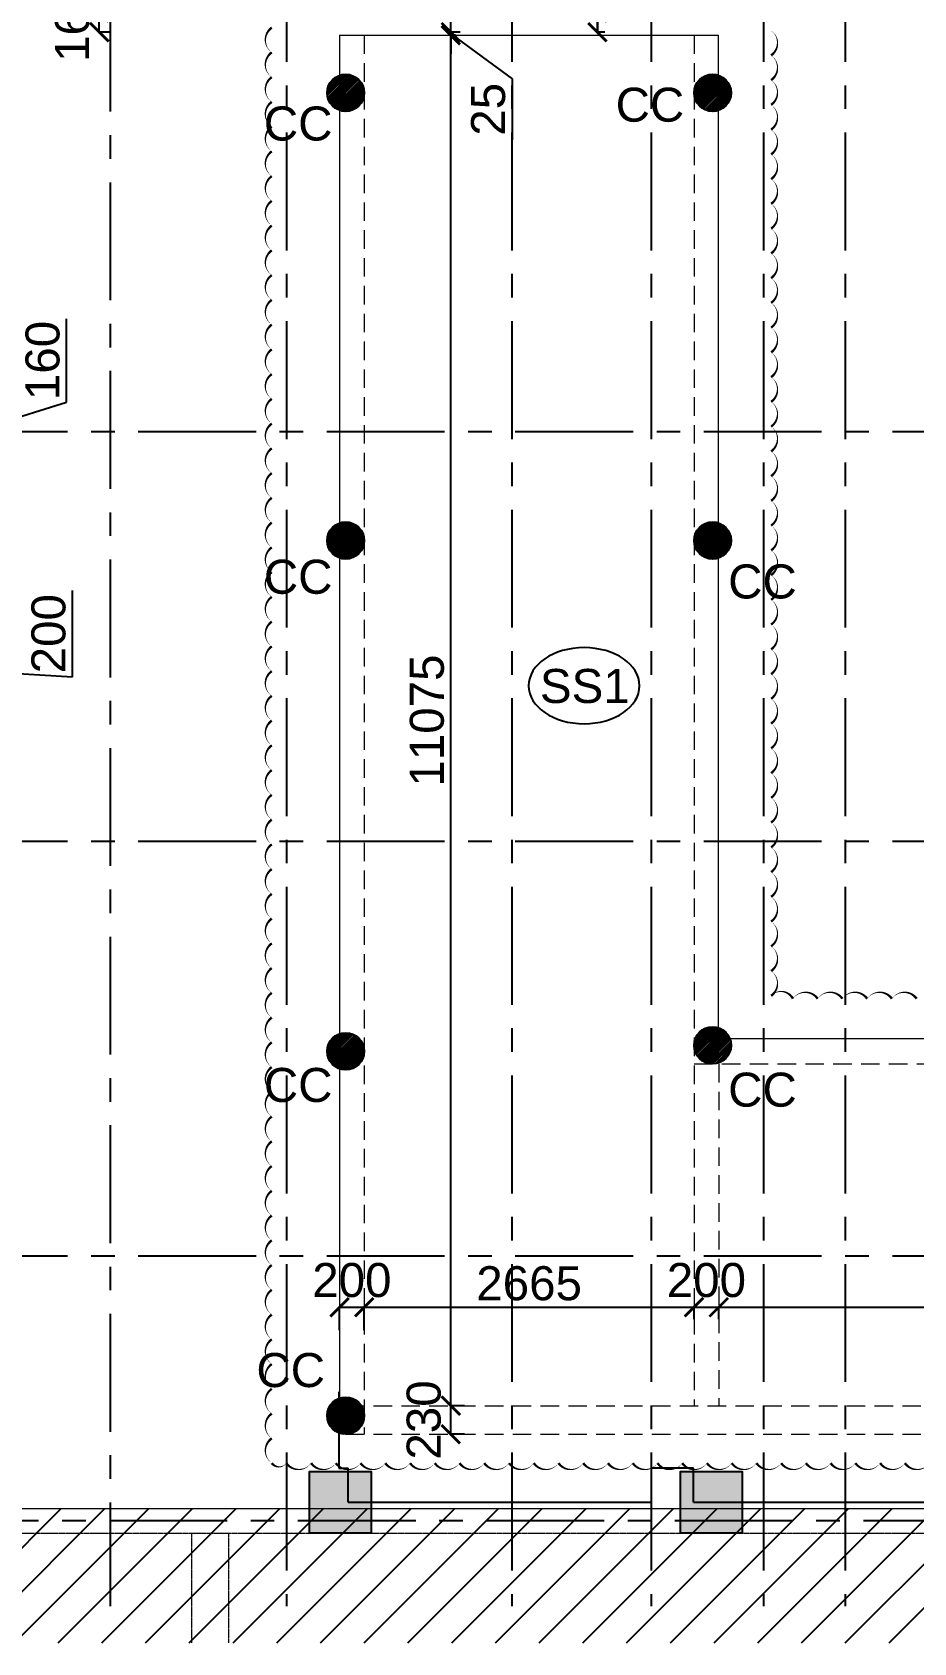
# Model space of a CAD drawing. Header units: inches. Extents: x -1898 to 127651, y -195120 to -109120.
# Drawn here: x 40878 to 48005, y -143846 to -130830 of the extents above; entities that cross this region are included whole.
import ezdxf

# ---------------------------------------------------------------- set-up
doc = ezdxf.new("R2010")
doc.units = ezdxf.units.IN
doc.header["$MEASUREMENT"] = 0
doc.linetypes.add('CENTER', pattern=[50.8, 31.75, -6.35, 6.35, -6.35])
doc.linetypes.add('Hidden', pattern=[3, 2, -1])
for name, color, linetype in [('1', 8, 'Continuous'), ('160 R.C.WALL', 6, 'Continuous'), ('4', 4, 'Continuous'), ('DIM', 251, 'Continuous'), ('GRID', 8, 'CENTER'), ('JKEC COL', 6, 'Continuous'), ('JKEC COL HAT', 2, 'Continuous')]:
    doc.layers.add(name, color=color, linetype=linetype)
for name, color, linetype, lineweight in [('BEAMS', 3, 'Continuous', 0), ('SLAB CIR', 1, 'Continuous', 25), ('SLAB TXT', 3, 'Continuous', 0), ('text', 4, 'Continuous', 30)]:
    doc.layers.add(name, color=color, linetype=linetype, lineweight=lineweight)
doc.styles.add('T200', font='sanss___.ttf', dxfattribs={"height": 275})
doc.styles.add('T300', font='sanss___.ttf', dxfattribs={"height": 350})
doc.dimstyles.new('T 200', dxfattribs={"dimtxt": 275, "dimasz": 150, "dimexe": 1, "dimexo": 0, "dimgap": 50, "dimtad": 1, "dimdec": 0, "dimrnd": 5, "dimdsep": 46, "dimtxsty": 'T200', "dimblk": 'ARCHTICK', "dimcen": 2.5, "dimdle": 1, "dimclrd": 5, "dimclre": 253, "dimclrt": 1, "dimadec": 0, "dimazin": 0, "dimtfac": 1, "dimtdec": 0, "dimtmove": 2, "dimatfit": 3, "dimfxl": 0, "dimarcsym": 0})
pattern_1 = [(45, (681482.384, -123385.795), (-8.83883476, 8.83883476), [])]

# ---------------------------------------------------------------- blocks, each defined once
blk = doc.blocks.new('A$C2EF61270')
at = {"layer": '1'}
h = blk.add_hatch(dxfattribs=at)
h.set_pattern_fill('ANSI31', color=256, scale=2000)
h.set_pattern_definition([(45, (0, -1085.52), (-176.7767, 176.7767), [])])
h.paths.add_polyline_path([(0, 0), (63301, 0), (63301, -1086), (0, -1086)])
at = {"layer": 'JKEC COL HAT', "linetype": 'Continuous', "ltscale": 100}
h = blk.add_hatch(color=256, dxfattribs=at)
h.dxf.hatch_style = 1
h.paths.add_polyline_path([(30151, -200), (29652, -200), (29652, 300), (30151, 300)])
h = blk.add_hatch(color=256, dxfattribs=at)
h.dxf.hatch_style = 1
h.paths.add_polyline_path([(33151, -200), (32651, -200), (32651, 300), (33151, 300)])
at = {"layer": 'BEAMS', "color": 4, "linetype": 'Continuous', "ltscale": 0.01}
blk.add_line((9751, 0), (63001, 0), dxfattribs=at)
at = {"layer": 'BEAMS', "linetype": 'Hidden', "ltscale": 0.01}
for p, q in [((9751, -200), (45400, -200)), ((28701, -1086), (28701, -200)), ((29001, -1086), (29001, -200))]:
    blk.add_line(p, q, dxfattribs=at)
at = {"layer": 'GRID', "ltscale": 30}
blk.add_line((64039, -100), (-2655, -100), dxfattribs=at)
at = {"layer": 'JKEC COL'}
for points in [[(30151, -200), (29652, -200), (29652, 300), (30151, 300)], [(33151, -200), (32651, -200), (32651, 300), (33151, 300)]]:
    blk.add_lwpolyline(points, close=True, dxfattribs=at)
blk = doc.blocks.new('_ARCHTICK')
at = {"color": 0, "linetype": 'ByBlock', "const_width": 0.15}
blk.add_lwpolyline([(-0.5, -0.5), (0.5, 0.5)], dxfattribs=at)
blk = doc.blocks.new('*D305')
at = {"layer": 'Defpoints', "color": 0}
for p in [(39397, -135890, 15), (40384, -135890), (39397, -136090)]:
    blk.add_point(p, dxfattribs=at)
at = {"layer": 'DIM', "color": 5, "lineweight": -2}
for p, q in [((41203, -136040), (41203, -135342)), ((40384, -136091), (40384, -135889)), ((40384, -135990), (41203, -136040))]:
    blk.add_line(p, q, dxfattribs=at)
at = {"layer": 'DIM', "color": 253, "lineweight": -2}
for p, q in [((39397, -135890), (40385, -135890)), ((39397, -136090), (40385, -136090))]:
    blk.add_line(p, q, dxfattribs=at)
at = {"layer": 'DIM', "color": 5, "lineweight": -2, "xscale": 150, "yscale": 150, "zscale": 150}
for p, rotation in [((40384, -135890), 90), ((40384, -136090), 270)]:
    blk.add_blockref('_ARCHTICK', p, dxfattribs=dict(at, rotation=rotation))
at = {"layer": 'DIM', "color": 1, "insert": (41011, -135691), "char_height": 275, "attachment_point": 5, "rotation": 90, "style": 'T200'}
blk.add_mtext('200', dxfattribs=at)
blk = doc.blocks.new('*D307')
at = {"layer": 'Defpoints', "color": 0}
for p in [(39397, -133980, 15), (40384, -133980), (39397, -134140, 15)]:
    blk.add_point(p, dxfattribs=at)
at = {"layer": 'DIM', "color": 5, "lineweight": -2}
for p, q in [((41155, -133819), (41155, -133147)), ((40384, -134060), (41155, -133819)), ((40384, -134141), (40384, -133979))]:
    blk.add_line(p, q, dxfattribs=at)
at = {"layer": 'DIM', "color": 253, "lineweight": -2}
for p, q in [((39397, -133980), (40385, -133980)), ((39397, -134140), (40385, -134140))]:
    blk.add_line(p, q, dxfattribs=at)
at = {"layer": 'DIM', "color": 5, "lineweight": -2, "xscale": 150, "yscale": 150, "zscale": 150}
for p, rotation in [((40384, -133980), 90), ((40384, -134140), 270)]:
    blk.add_blockref('_ARCHTICK', p, dxfattribs=dict(at, rotation=rotation))
at = {"layer": 'DIM', "color": 1, "insert": (40963, -133483), "char_height": 275, "attachment_point": 5, "rotation": 90, "style": 'T200'}
blk.add_mtext('160', dxfattribs=at)
blk = doc.blocks.new('*D620')
at = {"layer": 'Defpoints', "color": 0}
for p in [(43562, -141134), (43362, -141319, 15), (43562, -141319, 15)]:
    blk.add_point(p, dxfattribs=at)
at = {"layer": 'DIM', "color": 5, "lineweight": -2}
blk.add_line((43361, -141134), (43563, -141134), dxfattribs=at)
at = {"layer": 'DIM', "color": 253, "lineweight": -2}
for p, q in [((43362, -141319), (43362, -141133)), ((43562, -141319), (43562, -141133))]:
    blk.add_line(p, q, dxfattribs=at)
at = {"layer": 'DIM', "color": 5, "lineweight": -2, "xscale": 150, "yscale": 150, "zscale": 150, "rotation": 180}
blk.add_blockref('_ARCHTICK', (43362, -141134), dxfattribs=at)
at = {"layer": 'DIM', "color": 5, "lineweight": -2, "xscale": 150, "yscale": 150, "zscale": 150}
blk.add_blockref('_ARCHTICK', (43562, -141134), dxfattribs=at)
at = {"layer": 'DIM', "color": 1, "insert": (43462, -140916), "char_height": 275, "attachment_point": 5, "style": 'T200'}
blk.add_mtext('200', dxfattribs=at)
blk = doc.blocks.new('*D621')
at = {"layer": 'Defpoints', "color": 0}
for p in [(46228, -141134), (43562, -141319, 15), (46228, -141230, 15)]:
    blk.add_point(p, dxfattribs=at)
at = {"layer": 'DIM', "color": 5, "lineweight": -2}
blk.add_line((43561, -141134), (46229, -141134), dxfattribs=at)
at = {"layer": 'DIM', "color": 253, "lineweight": -2}
for p, q in [((43562, -141319), (43562, -141133)), ((46228, -141230), (46228, -141133))]:
    blk.add_line(p, q, dxfattribs=at)
at = {"layer": 'DIM', "color": 5, "lineweight": -2, "xscale": 150, "yscale": 150, "zscale": 150, "rotation": 180}
blk.add_blockref('_ARCHTICK', (43562, -141134), dxfattribs=at)
at = {"layer": 'DIM', "color": 5, "lineweight": -2, "xscale": 150, "yscale": 150, "zscale": 150}
blk.add_blockref('_ARCHTICK', (46228, -141134), dxfattribs=at)
at = {"layer": 'DIM', "color": 1, "insert": (44895, -140942), "char_height": 275, "attachment_point": 5, "style": 'T200'}
blk.add_mtext('2665', dxfattribs=at)
blk = doc.blocks.new('*D622')
at = {"layer": 'Defpoints', "color": 0}
for p in [(46428, -141134), (46228, -141230, 15), (46428, -141230, 15)]:
    blk.add_point(p, dxfattribs=at)
at = {"layer": 'DIM', "color": 5, "lineweight": -2}
blk.add_line((46227, -141134), (46429, -141134), dxfattribs=at)
at = {"layer": 'DIM', "color": 253, "lineweight": -2}
for p, q in [((46228, -141230), (46228, -141133)), ((46428, -141230), (46428, -141133))]:
    blk.add_line(p, q, dxfattribs=at)
at = {"layer": 'DIM', "color": 5, "lineweight": -2, "xscale": 150, "yscale": 150, "zscale": 150, "rotation": 180}
blk.add_blockref('_ARCHTICK', (46228, -141134), dxfattribs=at)
at = {"layer": 'DIM', "color": 5, "lineweight": -2, "xscale": 150, "yscale": 150, "zscale": 150}
blk.add_blockref('_ARCHTICK', (46428, -141134), dxfattribs=at)
at = {"layer": 'DIM', "color": 1, "insert": (46328, -140916), "char_height": 275, "attachment_point": 5, "style": 'T200'}
blk.add_mtext('200', dxfattribs=at)
blk = doc.blocks.new('*D623')
at = {"layer": 'Defpoints', "color": 0}
for p in [(54322, -141134), (46428, -141230, 15), (54322, -141219, 15)]:
    blk.add_point(p, dxfattribs=at)
at = {"layer": 'DIM', "color": 5, "lineweight": -2}
blk.add_line((46427, -141134), (54323, -141134), dxfattribs=at)
at = {"layer": 'DIM', "color": 253, "lineweight": -2}
for p, q in [((46428, -141230), (46428, -141133)), ((54322, -141219), (54322, -141133))]:
    blk.add_line(p, q, dxfattribs=at)
at = {"layer": 'DIM', "color": 5, "lineweight": -2, "xscale": 150, "yscale": 150, "zscale": 150, "rotation": 180}
blk.add_blockref('_ARCHTICK', (46428, -141134), dxfattribs=at)
at = {"layer": 'DIM', "color": 5, "lineweight": -2, "xscale": 150, "yscale": 150, "zscale": 150}
blk.add_blockref('_ARCHTICK', (54322, -141134), dxfattribs=at)
at = {"layer": 'DIM', "color": 1, "insert": (50375, -140942), "char_height": 275, "attachment_point": 5, "style": 'T200'}
blk.add_mtext('7895', dxfattribs=at)
blk = doc.blocks.new('*D625')
at = {"layer": 'Defpoints', "color": 0}
for p in [(44262, -141930), (44372, -141930, 15), (44372, -142160, 15)]:
    blk.add_point(p, dxfattribs=at)
at = {"layer": 'DIM', "color": 253, "lineweight": -2}
for p, q in [((44372, -141930), (44261, -141930)), ((44372, -142160), (44261, -142160))]:
    blk.add_line(p, q, dxfattribs=at)
at = {"layer": 'DIM', "color": 5, "lineweight": -2}
blk.add_line((44262, -142161), (44262, -141929), dxfattribs=at)
at = {"layer": 'DIM', "color": 5, "lineweight": -2, "xscale": 150, "yscale": 150, "zscale": 150}
for p, rotation in [((44262, -141930), 90), ((44262, -142160), 270)]:
    blk.add_blockref('_ARCHTICK', p, dxfattribs=dict(at, rotation=rotation))
at = {"layer": 'DIM', "color": 1, "insert": (44044, -142045), "char_height": 275, "attachment_point": 5, "rotation": 90, "style": 'T200'}
blk.add_mtext('230', dxfattribs=at)
blk = doc.blocks.new('*D626')
at = {"layer": 'Defpoints', "color": 0}
for p in [(44262, -130855), (44300, -130855, 15), (44372, -141930, 15)]:
    blk.add_point(p, dxfattribs=at)
at = {"layer": 'DIM', "color": 253, "lineweight": -2}
for p, q in [((44300, -130855), (44261, -130855)), ((44372, -141930), (44261, -141930))]:
    blk.add_line(p, q, dxfattribs=at)
at = {"layer": 'DIM', "color": 5, "lineweight": -2}
blk.add_line((44262, -141931), (44262, -130854), dxfattribs=at)
at = {"layer": 'DIM', "color": 5, "lineweight": -2, "xscale": 150, "yscale": 150, "zscale": 150}
for p, rotation in [((44262, -130855), 90), ((44262, -141930), 270)]:
    blk.add_blockref('_ARCHTICK', p, dxfattribs=dict(at, rotation=rotation))
at = {"layer": 'DIM', "color": 1, "insert": (44070, -136393), "char_height": 275, "attachment_point": 5, "rotation": 90, "style": 'T200'}
blk.add_mtext('11075', dxfattribs=at)
blk = doc.blocks.new('*D627')
at = {"layer": 'Defpoints', "color": 0}
for p in [(44262, -130830), (44300, -130855, 15), (44338, -130830, 15)]:
    blk.add_point(p, dxfattribs=at)
at = {"layer": 'DIM', "color": 5, "lineweight": -2}
for p, q in [((44262, -130830), (44262, -130680)), ((44262, -130855), (44262, -130830)), ((44262, -130855), (44262, -130830)), ((44262, -130843), (44757, -131207)), ((44262, -130855), (44262, -131005)), ((44757, -131207), (44757, -131699))]:
    blk.add_line(p, q, dxfattribs=at)
at = {"layer": 'DIM', "color": 253, "lineweight": -2}
for p, q in [((44338, -130830), (44261, -130830)), ((44300, -130855), (44261, -130855))]:
    blk.add_line(p, q, dxfattribs=at)
at = {"layer": 'DIM', "color": 5, "lineweight": -2, "xscale": 150, "yscale": 150, "zscale": 150}
for p, rotation in [((44262, -130830), 270), ((44262, -130855), 90)]:
    blk.add_blockref('_ARCHTICK', p, dxfattribs=dict(at, rotation=rotation))
at = {"layer": 'DIM', "color": 1, "insert": (44565, -131453), "char_height": 275, "attachment_point": 5, "rotation": 90, "style": 'T200'}
blk.add_mtext('25', dxfattribs=at)
blk = doc.blocks.new('*D628')
at = {"layer": 'Defpoints', "color": 0}
for p in [(45506, -130670, 15), (45447, -130830), (45506, -130830, 15)]:
    blk.add_point(p, dxfattribs=at)
at = {"layer": 'DIM', "color": 5, "lineweight": -2}
for p, q in [((45774, -130272), (45774, -129600)), ((45447, -130750), (45774, -130272)), ((45447, -130669), (45447, -130831))]:
    blk.add_line(p, q, dxfattribs=at)
at = {"layer": 'DIM', "color": 253, "lineweight": -2}
for p, q in [((45506, -130670), (45446, -130670)), ((45506, -130830), (45446, -130830))]:
    blk.add_line(p, q, dxfattribs=at)
at = {"layer": 'DIM', "color": 5, "lineweight": -2, "xscale": 150, "yscale": 150, "zscale": 150}
for p, rotation in [((45447, -130670), 90), ((45447, -130830), 270)]:
    blk.add_blockref('_ARCHTICK', p, dxfattribs=dict(at, rotation=rotation))
at = {"layer": 'DIM', "color": 1, "insert": (45583, -129936), "char_height": 275, "attachment_point": 5, "rotation": 90, "style": 'T200'}
blk.add_mtext('160', dxfattribs=at)
blk = doc.blocks.new('*D629')
at = {"layer": 'Defpoints', "color": 0}
for p in [(45447, -125350), (45563, -125350, 15), (45506, -130830, 15)]:
    blk.add_point(p, dxfattribs=at)
at = {"layer": 'DIM', "color": 253, "lineweight": -2}
for p, q in [((45563, -125350), (45446, -125350)), ((45506, -130830), (45446, -130830))]:
    blk.add_line(p, q, dxfattribs=at)
at = {"layer": 'DIM', "color": 5, "lineweight": -2}
blk.add_line((45447, -130831), (45447, -125349), dxfattribs=at)
at = {"layer": 'DIM', "color": 5, "lineweight": -2, "xscale": 150, "yscale": 150, "zscale": 150}
for p, rotation in [((45447, -125350), 90), ((45447, -130830), 270)]:
    blk.add_blockref('_ARCHTICK', p, dxfattribs=dict(at, rotation=rotation))
at = {"layer": 'DIM', "color": 1, "insert": (45255, -128090), "char_height": 275, "attachment_point": 5, "rotation": 90, "style": 'T200'}
blk.add_mtext('5480', dxfattribs=at)
blk = doc.blocks.new('*D644')
at = {"layer": 'Defpoints', "color": 0}
for p in [(41420, -130670), (41509, -130670, 15), (41509, -130830, 15)]:
    blk.add_point(p, dxfattribs=at)
at = {"layer": 'DIM', "color": 253, "lineweight": -2}
for p, q in [((41509, -130670), (41419, -130670)), ((41509, -130830), (41419, -130830))]:
    blk.add_line(p, q, dxfattribs=at)
at = {"layer": 'DIM', "color": 5, "lineweight": -2}
blk.add_line((41420, -130831), (41420, -130669), dxfattribs=at)
at = {"layer": 'DIM', "color": 5, "lineweight": -2, "xscale": 150, "yscale": 150, "zscale": 150}
for p, rotation in [((41420, -130670), 90), ((41420, -130830), 270)]:
    blk.add_blockref('_ARCHTICK', p, dxfattribs=dict(at, rotation=rotation))
at = {"layer": 'DIM', "color": 1, "insert": (41202, -130750), "char_height": 275, "attachment_point": 5, "rotation": 90, "style": 'T200'}
blk.add_mtext('160', dxfattribs=at)

msp = doc.modelspace()

# ---------------------------------------------------------------- hatches: boundary and pattern name
at = {"layer": 'JKEC COL HAT'}
h = msp.add_hatch(dxfattribs=at)
h.set_pattern_fill('ANSI31', color=8, scale=100)
h.set_pattern_definition(pattern_1)
edge = h.paths.add_edge_path()
edge.add_arc((43411.9, -131320.2), 150, 0, 360)
h = msp.add_hatch(dxfattribs=at)
h.set_pattern_fill('ANSI31', color=8, scale=100)
h.set_pattern_definition(pattern_1)
edge = h.paths.add_edge_path()
edge.add_arc((46377.8, -131320.2), 150, 0, 360)
h = msp.add_hatch(dxfattribs=at)
h.set_pattern_fill('ANSI31', color=8, scale=100)
h.set_pattern_definition(pattern_1)
edge = h.paths.add_edge_path()
edge.add_arc((43411.9, -134937.8), 150, 0, 360)
h = msp.add_hatch(dxfattribs=at)
h.set_pattern_fill('ANSI31', color=8, scale=100)
h.set_pattern_definition(pattern_1)
edge = h.paths.add_edge_path()
edge.add_arc((46377.8, -134937.8), 150, 0, 360)
h = msp.add_hatch(dxfattribs=at)
h.set_pattern_fill('ANSI31', color=8, scale=100)
h.set_pattern_definition(pattern_1)
edge = h.paths.add_edge_path()
edge.add_arc((46377.8, -139017.6), 150, 0, 360)
h = msp.add_hatch(dxfattribs=at)
h.set_pattern_fill('ANSI31', color=8, scale=100)
h.set_pattern_definition(pattern_1)
edge = h.paths.add_edge_path()
edge.add_arc((43411.9, -139065.4), 150, 0, 360)
h = msp.add_hatch(dxfattribs=at)
h.set_pattern_fill('ANSI31', color=8, scale=100)
h.set_pattern_definition(pattern_1)
edge = h.paths.add_edge_path()
edge.add_arc((43412.1, -142010.2), 150, 0, 360)

# ---------------------------------------------------------------- linework, layer by layer
at = {"layer": '4'}
for p, q in [((43356.9, -141817.2, 14.7), (43356.9, -142435.2, 14.7)), ((43356.9, -142435.2, 14.7), (43433.4, -142435.2, 14.7)), ((43356.9, -142435.2, 14.7), (43433.4, -142435.2, 14.7)), ((43433.4, -142710.2, 14.7), (43433.4, -142435.2, 14.7)), ((43433.4, -142710.2, 14.7), (43433.4, -142435.2, 14.7)), ((45883.5, -142710.2, 14.7), (45883.5, -142435.2, 14.7)), ((46223.1, -142435.2, 14.7), (45883.5, -142435.2, 14.7)), ((45883.5, -142710.2, 14.7), (45883.5, -142435.2, 14.7)), ((46223.1, -142435.2, 14.7), (45883.5, -142435.2, 14.7)), ((46223.1, -142710.2, 14.7), (46223.1, -142435.2, 14.7)), ((46223.1, -142710.2, 14.7), (46223.1, -142435.2, 14.7)), ((43433.4, -142710.2, 14.7), (45883.9, -142710.2, 14.7)), ((43433.4, -142710.2, 14.7), (45883.9, -142710.2, 14.7)), ((46223.1, -142710.2, 14.7), (48322.7, -142710.2, 14.7)), ((46223.1, -142710.2, 14.7), (48322.7, -142710.2, 14.7))]:
    msp.add_line(p, q, dxfattribs=at)
at = {"layer": 'BEAMS', "color": 4, "linetype": 'Continuous', "ltscale": 0.01}
for p, q in [((43361.9, -130855.2, 14.7), (43361.9, -142160.2, 14.7)), ((43361.9, -130855.2, 14.7), (46422.8, -130855.2, 14.7)), ((46422.8, -130855.2, 14.7), (46422.8, -139157.1, 14.7)), ((46432.8, -138962.5, 14.7), (54527.4, -138962.5, 14.7))]:
    msp.add_line(p, q, dxfattribs=at)
at = {"layer": 'BEAMS', "linetype": 'Hidden', "ltscale": 75}
for p, q in [((43561.9, -130855.2, 14.7), (43561.9, -142160.2, 14.7)), ((46227.8, -130855.2, 14.7), (46227.8, -141930.2, 14.7)), ((46227.8, -139167.6, 14.7), (54527.4, -139167.6, 14.7)), ((46427.8, -139167.6, 14.7), (46427.8, -141930.2, 14.7)), ((43412.1, -141930.2, 14.7), (54472.2, -141930.2, 14.7)), ((43412.1, -142160.2, 14.7), (54472.2, -142160.2, 14.7))]:
    msp.add_line(p, q, dxfattribs=at)
at = {"layer": 'DIM', "color": 2, "elevation": 14.7}
for points in [[(42814.7, -142393.5, 0, 20, -0.5205671), (42814.7, -142193.5, 0, 20, -0.5205671), (42814.7, -141993.5, 0, 20, -0.5205671), (42814.7, -141793.5, 0, 20, -0.5205671), (42814.7, -141593.5, 0, 20, -0.5205671), (42814.7, -141393.5, 0, 20, -0.5205671), (42814.7, -141193.5, 0, 20, -0.5205671), (42814.7, -140993.5, 0, 20, -0.5205671), (42814.7, -140793.5, 0, 20, -0.5205671), (42814.7, -140593.5, 0, 20, -0.5205671), (42814.7, -140393.5, 0, 20, -0.5205671), (42814.7, -140193.5, 0, 20, -0.5205671), (42814.7, -139993.5, 0, 20, -0.5205671), (42814.7, -139793.5, 0, 20, -0.5205671), (42814.7, -139593.5, 0, 20, -0.5205671), (42814.7, -139393.5, 0, 20, -0.5205671), (42814.7, -139193.5, 0, 20, -0.5205671), (42814.7, -138993.5, 0, 20, -0.5205671), (42814.7, -138793.5, 0, 20, -0.5205671), (42814.7, -138593.5, 0, 20, -0.5205671), (42814.7, -138393.5, 0, 20, -0.5205671), (42814.7, -138193.5, 0, 20, -0.5205671), (42814.7, -137993.5, 0, 20, -0.5205671), (42814.7, -137793.5, 0, 20, -0.5205671), (42814.7, -137593.5, 0, 20, -0.5205671), (42814.7, -137393.5, 0, 20, -0.5205671), (42814.7, -137193.5, 0, 20, -0.5205671), (42814.7, -136993.5, 0, 20, -0.5205671), (42814.7, -136793.5, 0, 20, -0.5205671), (42814.7, -136593.5, 0, 20, -0.5205671), (42814.7, -136393.5, 0, 20, -0.5205671), (42814.7, -136193.5, 0, 20, -0.5205671), (42814.7, -135993.5, 0, 20, -0.5205671), (42814.7, -135793.5, 0, 20, -0.5205671), (42814.7, -135593.5, 0, 20, -0.5205671), (42814.7, -135393.5, 0, 20, -0.5205671), (42814.7, -135193.5, 0, 20, -0.5205671), (42814.7, -134993.5, 0, 20, -0.5205671), (42814.7, -134793.5, 0, 20, -0.5205671), (42814.7, -134593.5, 0, 20, -0.5205671), (42814.7, -134393.5, 0, 20, -0.5205671), (42814.7, -134193.5, 0, 20, -0.5205671), (42814.7, -133993.5, 0, 20, -0.5205671), (42814.7, -133793.5, 0, 20, -0.5205671), (42814.7, -133593.5, 0, 20, -0.5205671), (42814.7, -133393.5, 0, 20, -0.5205671), (42814.7, -133193.5, 0, 20, -0.5205671), (42814.7, -132993.5, 0, 20, -0.5205671), (42814.7, -132793.5, 0, 20, -0.5205671), (42814.7, -132593.5, 0, 20, -0.5205671), (42814.7, -132393.5, 0, 20, -0.5205671), (42814.7, -132193.5, 0, 20, -0.5205671), (42814.7, -131993.5, 0, 20, -0.5205671), (42814.7, -131793.5, 0, 20, -0.5205671), (42814.7, -131593.5, 0, 20, -0.5205671), (42814.7, -131393.5, 0, 20, -0.5205671), (42814.7, -131193.5, 0, 20, -0.5205671), (42814.7, -130993.5, 0, 20, -0.5205671), (42814.7, -130793.5, 0, 20, -0.5205671)], [(46851.1, -130817.3, 0, 20, -0.5205671), (46851.1, -131017.3, 0, 20, -0.5205671), (46851.1, -131217.3, 0, 20, -0.5205671), (46851.1, -131417.3, 0, 20, -0.5205671), (46851.1, -131617.3, 0, 20, -0.5205671), (46851.1, -131817.3, 0, 20, -0.5205671), (46851.1, -132017.3, 0, 20, -0.5205671), (46851.1, -132217.3, 0, 20, -0.5205671), (46851.1, -132417.3, 0, 20, -0.5205671), (46851.1, -132617.3, 0, 20, -0.5205671), (46851.1, -132817.3, 0, 20, -0.5205671), (46851.1, -133017.3, 0, 20, -0.5205671), (46851.1, -133217.3, 0, 20, -0.5205671), (46851.1, -133417.3, 0, 20, -0.5205671), (46851.1, -133617.3, 0, 20, -0.5205671), (46851.1, -133817.3, 0, 20, -0.5205671), (46851.1, -134017.3, 0, 20, -0.5205671), (46851.1, -134217.3, 0, 20, -0.5205671), (46851.1, -134417.3, 0, 20, -0.5205671), (46851.1, -134617.3, 0, 20, -0.5205671), (46851.1, -134817.3, 0, 20, -0.5205671), (46851.1, -135017.3, 0, 20, -0.5205671), (46851.1, -135217.3, 0, 20, -0.5205671), (46851.1, -135417.3, 0, 20, -0.5205671), (46851.1, -135617.3, 0, 20, -0.5205671), (46851.1, -135817.3, 0, 20, -0.5205671), (46851.1, -136017.3, 0, 20, -0.5205671), (46851.1, -136217.3, 0, 20, -0.5205671), (46851.1, -136417.3, 0, 20, -0.5205671), (46851.1, -136617.3, 0, 20, -0.5205671), (46851.1, -136817.3, 0, 20, -0.5205671), (46851.1, -137017.3, 0, 20, -0.5205671), (46851.1, -137217.3, 0, 20, -0.5205671), (46851.1, -137417.3, 0, 20, -0.5205671), (46851.1, -137617.3, 0, 20, -0.5205671), (46851.1, -137817.3, 0, 20, -0.5205671), (46851.1, -138017.3, 0, 20, -0.5205671), (46851.1, -138217.3, 0, 20, -0.5205671), (46851.1, -138417.3, 0, 20, -0.5205671), (46851.1, -138617.3, 0, 20, -0.5205671), (47027.6, -138640.8, 0, 20, -0.5205671), (47227.6, -138640.8, 0, 20, -0.5205671), (47427.6, -138640.8, 0, 20, -0.5205671), (47627.6, -138640.8, 0, 20, -0.5205671), (47827.6, -138640.8, 0, 20, -0.5205671), (48027.6, -138640.8, 0, 20, -0.5205671)], [(48132.3, -142393.5, 0, 20, -0.5205671), (47932.3, -142393.5, 0, 20, -0.5205671), (47732.3, -142393.5, 0, 20, -0.5205671), (47532.3, -142393.5, 0, 20, -0.5205671), (47332.3, -142393.5, 0, 20, -0.5205671), (47132.3, -142393.5, 0, 20, -0.5205671), (46932.3, -142393.5, 0, 20, -0.5205671), (46732.3, -142393.5, 0, 20, -0.5205671), (46532.3, -142393.5, 0, 20, -0.5205671), (46332.3, -142393.5, 0, 20, -0.5205671), (46132.3, -142393.5, 0, 20, -0.5205671), (45932.3, -142393.5, 0, 20, -0.5205671), (45732.3, -142393.5, 0, 20, -0.5205671), (45532.3, -142393.5, 0, 20, -0.5205671), (45332.3, -142393.5, 0, 20, -0.5205671), (45132.3, -142393.5, 0, 20, -0.5205671), (44932.3, -142393.5, 0, 20, -0.5205671), (44732.3, -142393.5, 0, 20, -0.5205671), (44532.3, -142393.5, 0, 20, -0.5205671), (44332.3, -142393.5, 0, 20, -0.5205671), (44132.3, -142393.5, 0, 20, -0.5205671), (43932.3, -142393.5, 0, 20, -0.5205671), (43732.3, -142393.5, 0, 20, -0.5205671), (43532.3, -142393.5, 0, 20, -0.5205671), (43332.3, -142393.5, 0, 20, -0.5205671), (43132.3, -142393.5, 0, 20, -0.5205671), (42932.3, -142393.5, 0, 20, -0.5205671), (42814.7, -142393.5, 0, 20, -0.5205671)]]:
    msp.add_lwpolyline(points, format="xyseb", dxfattribs=at)
at = {"layer": 'GRID', "ltscale": 30}
for p, q in [((42932.7, -111829.1, 14.7), (42932.7, -143550.6, 14.7)), ((44756.3, -111829.1, 14.7), (44756.3, -143550.6, 14.7)), ((45881, -111829.1, 14.7), (45881, -143550.6, 14.7)), ((46790.7, -111829.1, 14.7), (46790.7, -143550.6, 14.7)), ((47451, -111829.1, 14.7), (47451, -143550.6, 14.7)), ((41508.9, -112231.6, 14.7), (41508.9, -143550.6, 14.7)), ((86883.8, -134060.2, 14.7), (739.5, -134060.2, 14.7)), ((86883.8, -137370.2, 14.7), (739.5, -137370.2, 14.7)), ((86883.8, -140720.2, 14.7), (739.5, -140720.2, 14.7))]:
    msp.add_line(p, q, dxfattribs=at)
at = {"layer": 'JKEC COL'}
for centre in [(43411.9, -131320.2, 14.7), (46377.8, -131320.2, 14.7), (43411.9, -134937.8, 0), (46377.8, -134937.8, 0), (46377.8, -139017.6, 14.7), (43411.9, -139065.4, 0), (43412.1, -142010.2, 14.7)]:
    msp.add_circle(centre, 150, dxfattribs=at)
at = {"layer": 'SLAB CIR', "extrusion": (0, 0, -1)}
msp.add_ellipse((45339.2, -136111.2), major_axis=(448.9, 0), ratio=0.6853854, dxfattribs=at)

# ---------------------------------------------------------------- block references
at = {"layer": '160 R.C.WALL'}
msp.add_blockref('A$C2EF61270', (13467.2, -142760.2, 14.7), dxfattribs=at)

# ---------------------------------------------------------------- texts
at = {"layer": 'SLAB TXT', "style": 'T300'}
msp.add_text('SS1', height=275, dxfattribs=at).set_placement((44982, -136250.9))
at = {"layer": 'text', "style": 'T300'}
for p in [(45594.3, -131553.4), (42750.5, -131705.6), (42750.5, -135368.3), (46504, -135406.3), (42750.5, -139475.3), (46504, -139513.3), (42690.3, -141779.2)]:
    msp.add_text('CC', height=275, dxfattribs=at).set_placement(p)

# ---------------------------------------------------------------- dimensions: what is measured, and where the dimension line sits
at = {"layer": 'DIM'}
dim = msp.add_linear_dim(base=(45447, -125350.2), p1=(45505.5, -130830.2, 14.7), p2=(45563.3, -125350.2, 14.7), angle=90, dimstyle='T 200', override={"dimtmove": 1}, dxfattribs=at)
dim.commit()
dim.dimension.update_dxf_attribs({"geometry": '*D629', "text_midpoint": (45255.4, -128090.2)})
for base, p1, p2, picture, middle in [((45447, -130830.2), (45505.5, -130670.2, 14.7), (45505.5, -130830.2, 14.7), '*D628', (45774.4, -130222.3)), ((44261.9, -130830.2), (44300.2, -130855.2, 14.7), (44338.1, -130830.2, 14.7), '*D627', (44756.7, -131257.3)), ((40384.3, -133980.2), (39397.4, -134140.2, 14.7), (39397.4, -133980.2, 14.7), '*D307', (41154.6, -133769.3)), ((40384.3, -135890.2), (39397.4, -136090.2), (39397.4, -135890.2, 14.7), '*D305', (41202.7, -135990.2))]:
    dim = msp.add_linear_dim(base=base, p1=p1, p2=p2, angle=90, dimstyle='T 200', override={"dimtmove": 1}, dxfattribs=at)
    dim.commit()
    dim.dimension.update_dxf_attribs({"geometry": picture, "text_midpoint": middle, "dimtype": 160})
for base, p1, p2, picture, middle in [((41419.9, -130670.2), (41508.9, -130830.2, 14.7), (41508.9, -130670.2, 14.7), '*D644', (41202.1, -130750.2)), ((44261.9, -130855.2), (44371.5, -141930.2, 14.7), (44300.2, -130855.2, 14.7), '*D626', (44070.3, -136392.7)), ((44261.5, -141930.2), (44371.5, -142160.2, 14.7), (44371.5, -141930.2, 14.7), '*D625', (44043.7, -142045.2))]:
    dim = msp.add_linear_dim(base=base, p1=p1, p2=p2, angle=90, dimstyle='T 200', dxfattribs=at)
    dim.commit()
    dim.dimension.update_dxf_attribs({"geometry": picture, "text_midpoint": middle})
for base, p1, p2, picture, middle in [((43561.9, -141134), (43361.9, -141319.2, 14.7), (43561.9, -141319.2, 14.7), '*D620', (43461.9, -140916.3)), ((46227.8, -141134), (43561.9, -141319.2, 14.7), (46227.8, -141229.8, 14.7), '*D621', (44894.8, -140942.1)), ((46427.8, -141134), (46227.8, -141229.8, 14.7), (46427.8, -141229.8, 14.7), '*D622', (46327.8, -140916.3)), ((54322.3026, -141133.9881), (46427.8191, -141229.7595, 14.741), (54322.3026, -141218.8431, 14.741), '*D623', (50375.0609, -140942.3386))]:
    dim = msp.add_linear_dim(base=base, p1=p1, p2=p2, dimstyle='T 200', dxfattribs=at)
    dim.commit()
    dim.dimension.update_dxf_attribs({"geometry": picture, "text_midpoint": middle})

doc.saveas('drawing.dxf')
